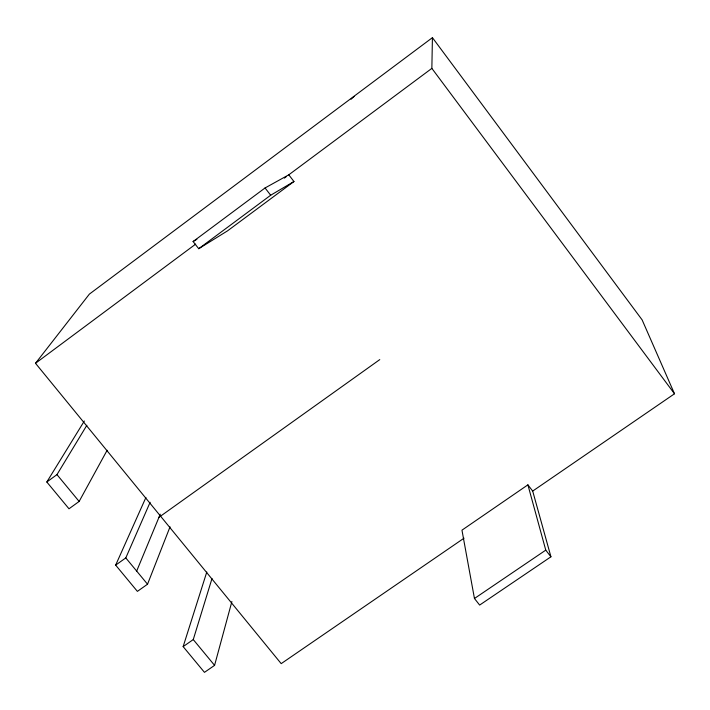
<?xml version="1.0" encoding="UTF-8"?>
<svg xmlns="http://www.w3.org/2000/svg" width="710" height="710" viewBox="0 0 710 710"><rect width="100%" height="100%" fill="white"/><g stroke="black" fill="none" stroke-linecap="round" stroke-linejoin="round"><path stroke-width="1.06" d="M532.695 491.08L527.894 484.85L461.961 530.166L474.457 598.495L479.641 605.071L550.933 556.8L532.695 491.08L674.5 393.784L431.858 68.373L432.425 37.648L89.371 294.117L35.5 363.289L281.195 663.637L464.029 538.189M206.796 572.003L183.144 646.615L204.462 672.352L214.58 665.359L231.886 601.547M183.144 646.615L193.262 639.568L212.015 578.499M145.923 497.47L115.659 565.125L137.394 591.377L147.529 584.215L170.036 526.838M136.675 571.08L160.247 514.217M115.659 565.125L125.794 557.909L150.121 502.307M84.33 421.003L46.816 482.01L68.994 508.786L79.138 501.446L107.139 450.264M46.816 482.01L56.969 474.617L86.86 425.281M288.792 174.82L293.958 181.52L227.519 230.865L198.738 248.695L193.093 241.542L265.052 187.964L288.792 174.82L431.858 68.373M35.5 363.289L195.658 244.125M284.364 178.121L286.139 176.799M198.738 248.695L270.679 195.232L293.958 181.52M158.978 517.279L379.77 359.606M474.457 598.495L545.768 550.135L527.894 484.85M193.093 241.542L196.874 239.314M56.969 474.617L79.138 501.446M125.794 557.909L147.529 584.215M193.262 639.568L214.58 665.359M265.052 187.964L270.679 195.232M545.768 550.135L550.933 556.8M432.425 37.648L642.115 319.864L674.5 393.784M351.068 99.24A73.778 72.855 4.4 0 1 354.21 96.374"/></g></svg>
